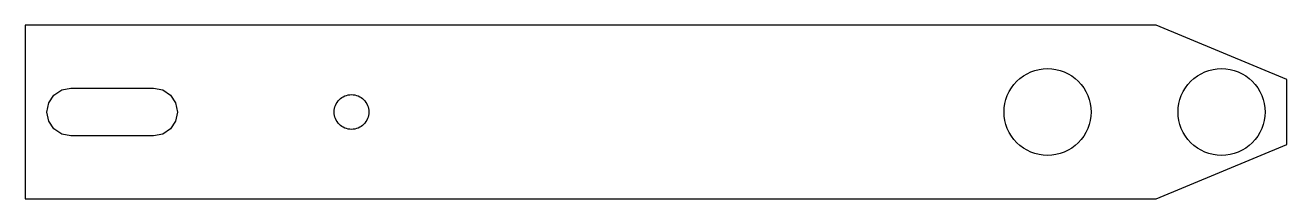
# Model space of a CAD drawing. Header units: millimetres. Extents: x 0 to 116, y -8 to 8.
import ezdxf

# ---------------------------------------------------------------- set-up
doc = ezdxf.new("R2010")
doc.units = ezdxf.units.MM

msp = doc.modelspace()

# ---------------------------------------------------------------- linework, layer by layer
at = {"layer": '21_anti_tip_t5.0'}
for points in [[(116, -3), (116, 3), (104, 8), (0, 8), (0, -8), (104, -8), (116, -3)], [(97.9231, 0.7804), (97.9807, 0.3921), (98, 0), (97.9807, -0.3921), (97.9231, -0.7804), (97.8278, -1.1611), (97.6955, -1.5307), (97.5277, -1.8856), (97.3259, -2.2223), (97.092, -2.5376), (96.8284, -2.8284), (96.5376, -3.092), (96.2223, -3.3259), (95.8856, -3.5277), (95.5307, -3.6955), (95.1611, -3.8278), (94.7804, -3.9231), (94.3921, -3.9807), (94, -4), (93.6079, -3.9807), (93.2196, -3.9231), (92.8389, -3.8278), (92.4693, -3.6955), (92.1144, -3.5277), (91.7777, -3.3259), (91.4624, -3.092), (91.1716, -2.8284), (90.908, -2.5376), (90.6741, -2.2223), (90.4723, -1.8856), (90.3045, -1.5307), (90.1722, -1.1611), (90.0769, -0.7804), (90.0193, -0.3921), (90, 0), (90.0193, 0.3921), (90.0769, 0.7804), (90.1722, 1.1611), (90.3045, 1.5307), (90.4723, 1.8856), (90.6741, 2.2223), (90.908, 2.5376), (91.1716, 2.8284), (91.4624, 3.092), (91.7777, 3.3259), (92.1144, 3.5277), (92.4693, 3.6955), (92.8389, 3.8278), (93.2196, 3.9231), (93.6079, 3.9807), (94, 4), (94.3921, 3.9807), (94.7804, 3.9231), (95.1611, 3.8278), (95.5307, 3.6955), (95.8856, 3.5277), (96.2223, 3.3259), (96.5376, 3.092), (96.8284, 2.8284), (97.092, 2.5376), (97.3259, 2.2223), (97.5277, 1.8856), (97.6955, 1.5307), (97.8278, 1.1611), (97.9231, 0.7804)], [(113.9807, 0.3921), (114, 0), (113.9807, -0.3921), (113.9231, -0.7804), (113.8278, -1.1611), (113.6955, -1.5307), (113.5277, -1.8856), (113.3259, -2.2223), (113.092, -2.5376), (112.8284, -2.8284), (112.5376, -3.092), (112.2223, -3.3259), (111.8856, -3.5277), (111.5307, -3.6955), (111.1611, -3.8278), (110.7804, -3.9231), (110.3921, -3.9807), (110, -4), (109.6079, -3.9807), (109.2196, -3.9231), (108.8389, -3.8278), (108.4693, -3.6955), (108.1144, -3.5277), (107.7777, -3.3259), (107.4624, -3.092), (107.1716, -2.8284), (106.908, -2.5376), (106.6741, -2.2223), (106.4723, -1.8856), (106.3045, -1.5307), (106.1722, -1.1611), (106.0769, -0.7804), (106.0193, -0.3921), (106, 0), (106.0193, 0.3921), (106.0769, 0.7804), (106.1722, 1.1611), (106.3045, 1.5307), (106.4723, 1.8856), (106.6741, 2.2223), (106.908, 2.5376), (107.1716, 2.8284), (107.4624, 3.092), (107.7777, 3.3259), (108.1144, 3.5277), (108.4693, 3.6955), (108.8389, 3.8278), (109.2196, 3.9231), (109.6079, 3.9807), (110, 4), (110.3921, 3.9807), (110.7804, 3.9231), (111.1611, 3.8278), (111.5307, 3.6955), (111.8856, 3.5277), (112.2223, 3.3259), (112.5376, 3.092), (112.8284, 2.8284), (113.092, 2.5376), (113.3259, 2.2223), (113.5277, 1.8856), (113.6955, 1.5307), (113.8278, 1.1611), (113.9231, 0.7804), (113.9807, 0.3921)], [(2.1675, 0.8419), (2.6444, 1.5556), (3.3581, 2.0325), (4.2, 2.2), (11.8, 2.2), (12.6419, 2.0325), (13.3556, 1.5556), (13.8325, 0.8419), (14, 0), (13.8325, -0.8419), (13.3556, -1.5556), (12.6419, -2.0325), (11.8, -2.2), (4.2, -2.2), (3.3581, -2.0325), (2.6444, -1.5556), (2.1675, -0.8419), (2, 0), (2.1675, 0.8419)], [(31.5311, 0.4645), (31.5693, 0.3121), (31.5923, 0.1568), (31.6, 0), (31.5923, -0.1568), (31.5693, -0.3121), (31.5311, -0.4645), (31.4782, -0.6123), (31.4111, -0.7542), (31.3304, -0.8889), (31.2368, -1.015), (31.1314, -1.1314), (31.015, -1.2368), (30.8889, -1.3304), (30.7542, -1.4111), (30.6123, -1.4782), (30.4645, -1.5311), (30.3121, -1.5693), (30.1568, -1.5923), (30, -1.6), (29.8432, -1.5923), (29.6879, -1.5693), (29.5355, -1.5311), (29.3877, -1.4782), (29.2458, -1.4111), (29.1111, -1.3304), (28.985, -1.2368), (28.8686, -1.1314), (28.7632, -1.015), (28.6696, -0.8889), (28.5889, -0.7542), (28.5218, -0.6123), (28.4689, -0.4645), (28.4307, -0.3121), (28.4077, -0.1568), (28.4, 0), (28.4077, 0.1568), (28.4307, 0.3121), (28.4689, 0.4645), (28.5218, 0.6123), (28.5889, 0.7542), (28.6696, 0.8889), (28.7632, 1.015), (28.8686, 1.1314), (28.985, 1.2368), (29.1111, 1.3304), (29.2458, 1.4111), (29.3877, 1.4782), (29.5355, 1.5311), (29.6879, 1.5693), (29.8432, 1.5923), (30, 1.6), (30.1568, 1.5923), (30.3121, 1.5693), (30.4645, 1.5311), (30.6123, 1.4782), (30.7542, 1.4111), (30.8889, 1.3304), (31.015, 1.2368), (31.1314, 1.1314), (31.2368, 1.015), (31.3304, 0.8889), (31.4111, 0.7542), (31.4782, 0.6123), (31.5311, 0.4645)]]:
    msp.add_lwpolyline(points, close=True, dxfattribs=at)

doc.saveas('drawing.dxf')
